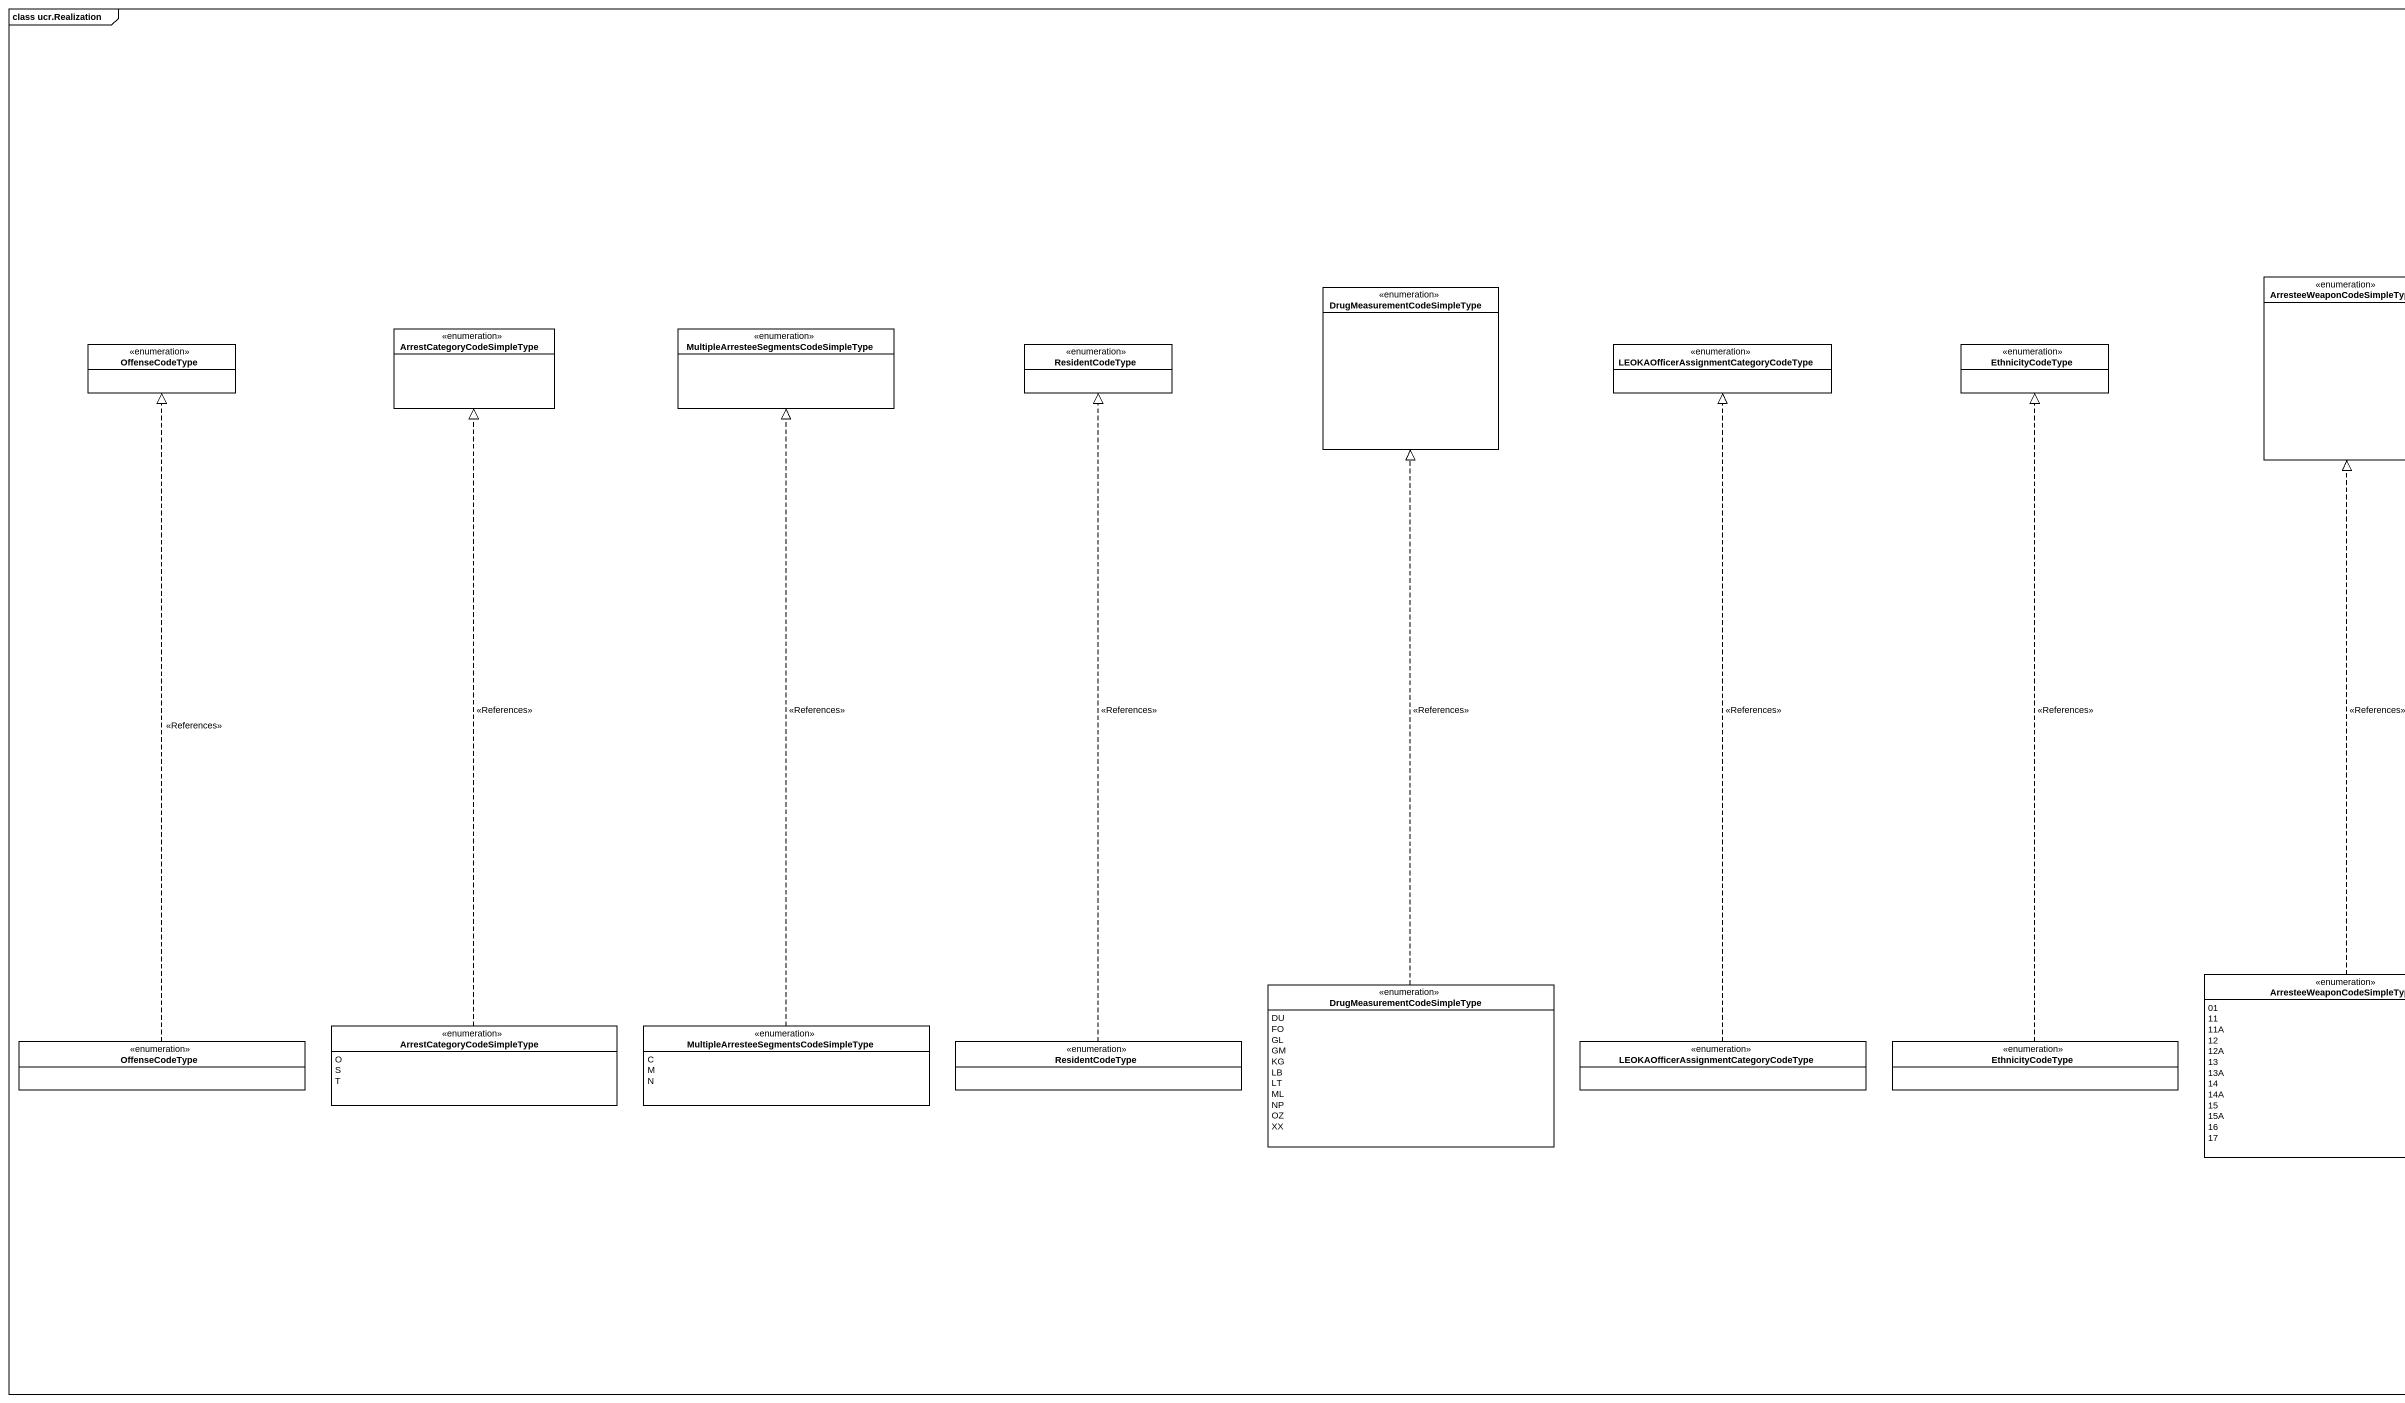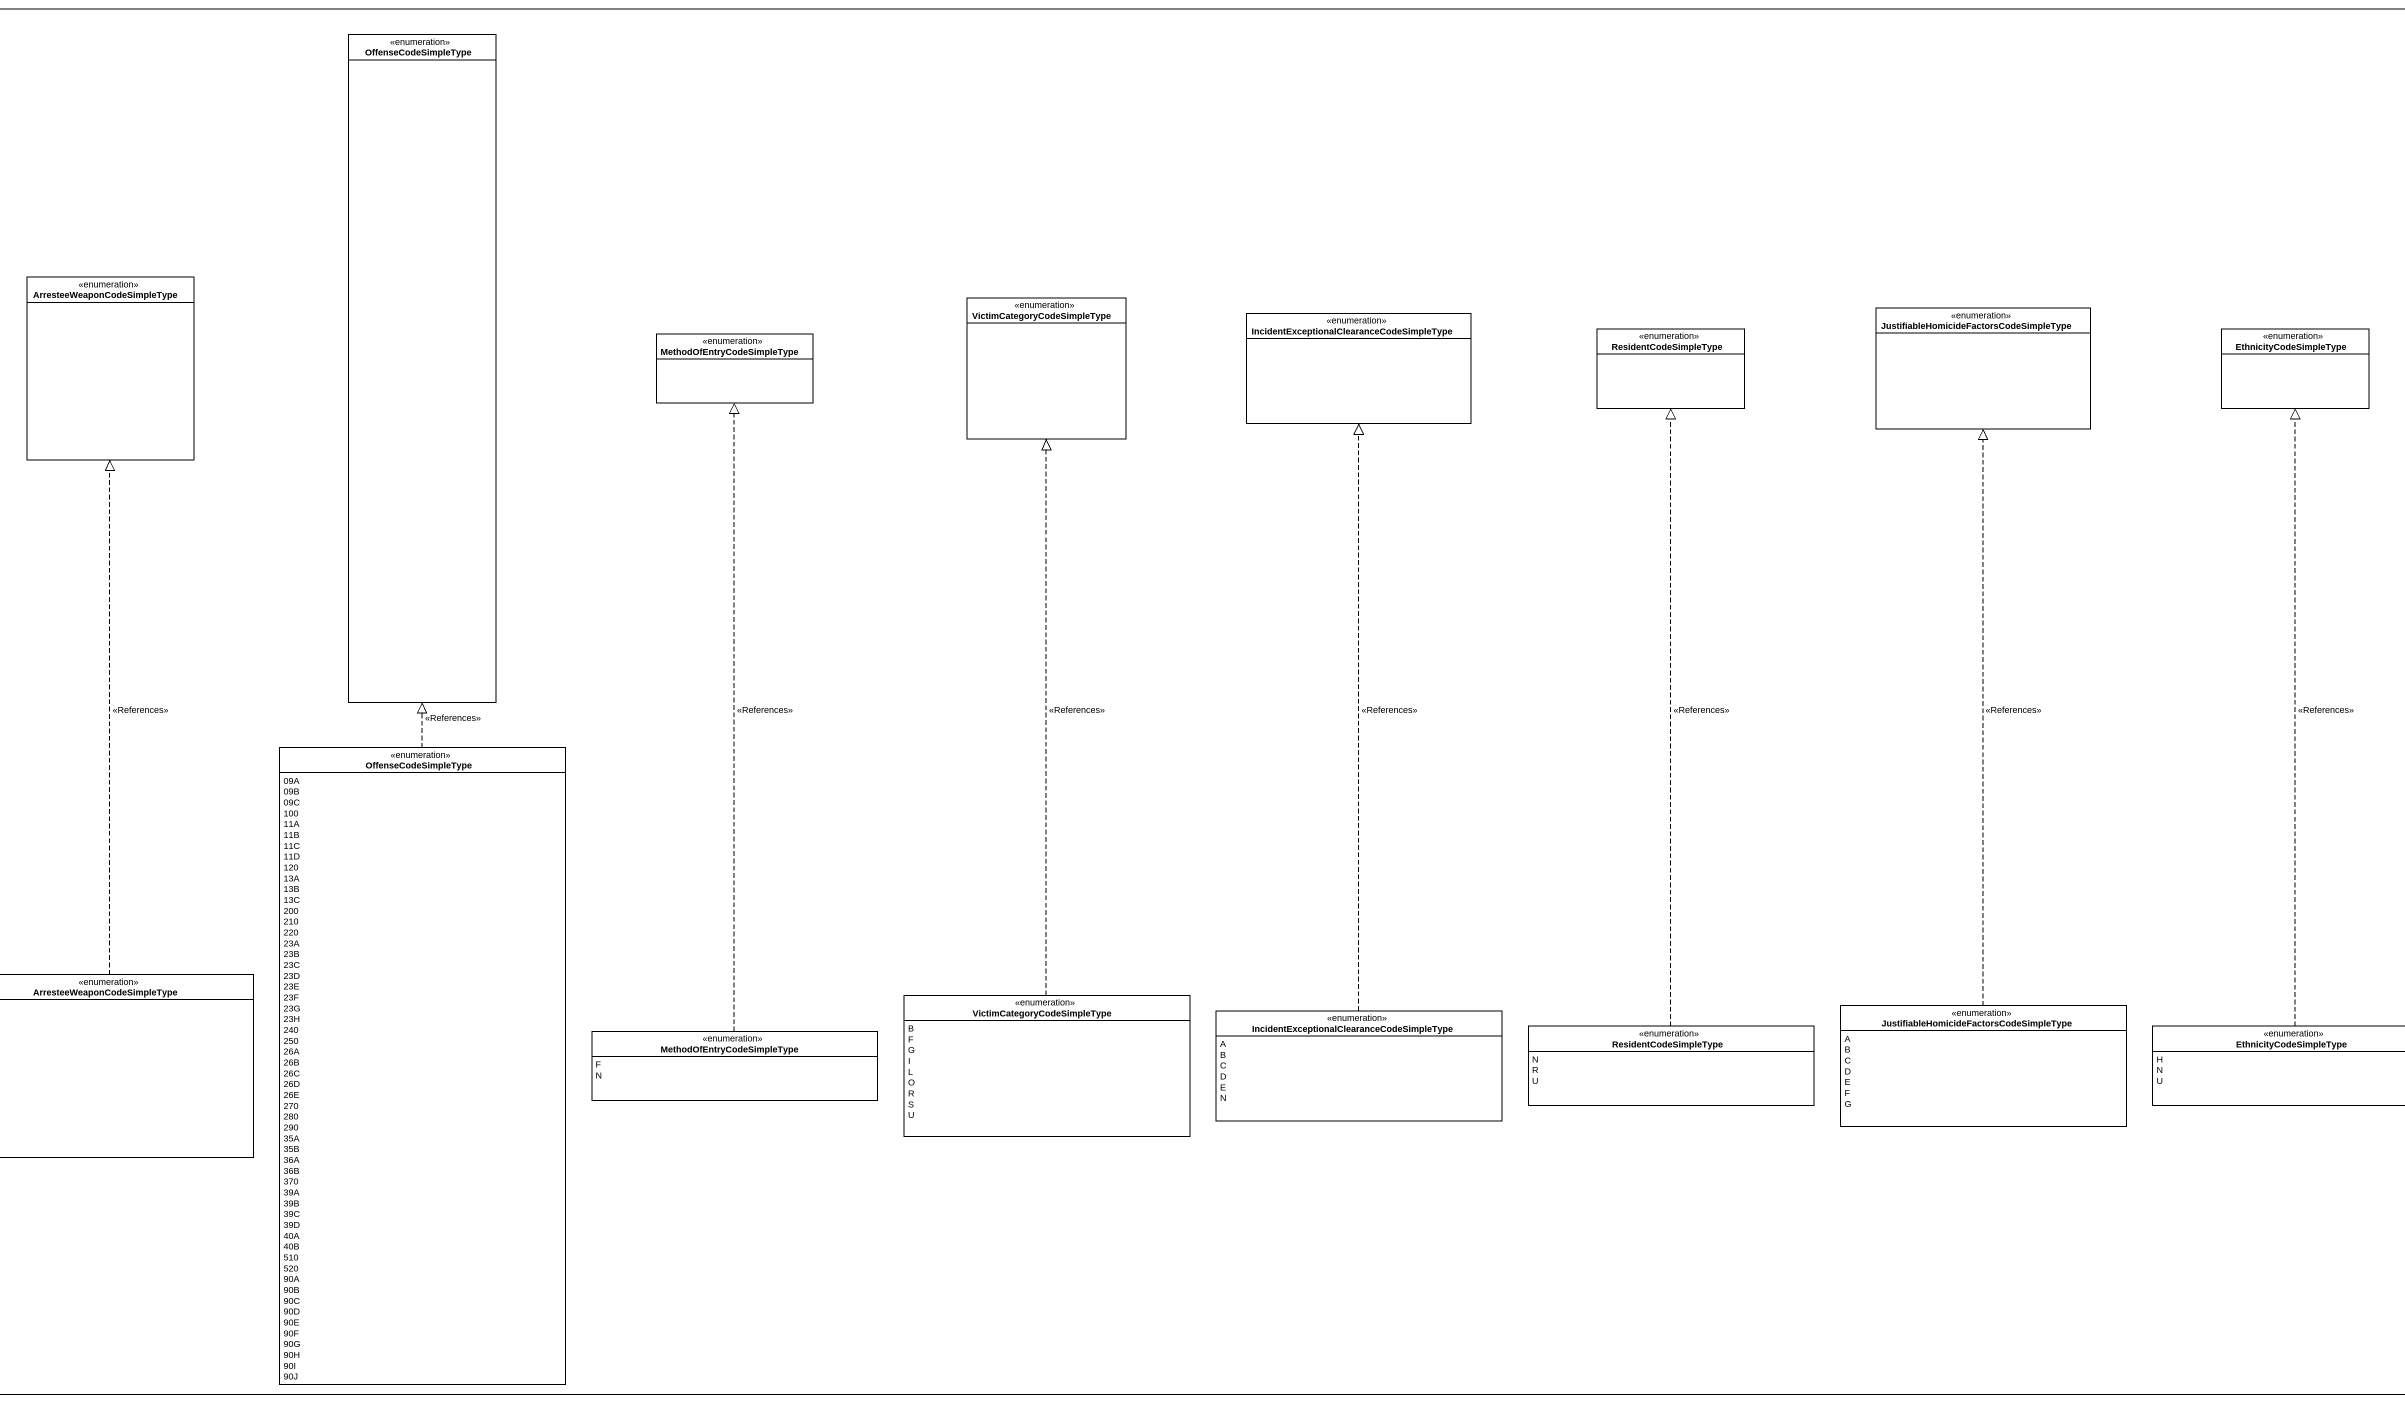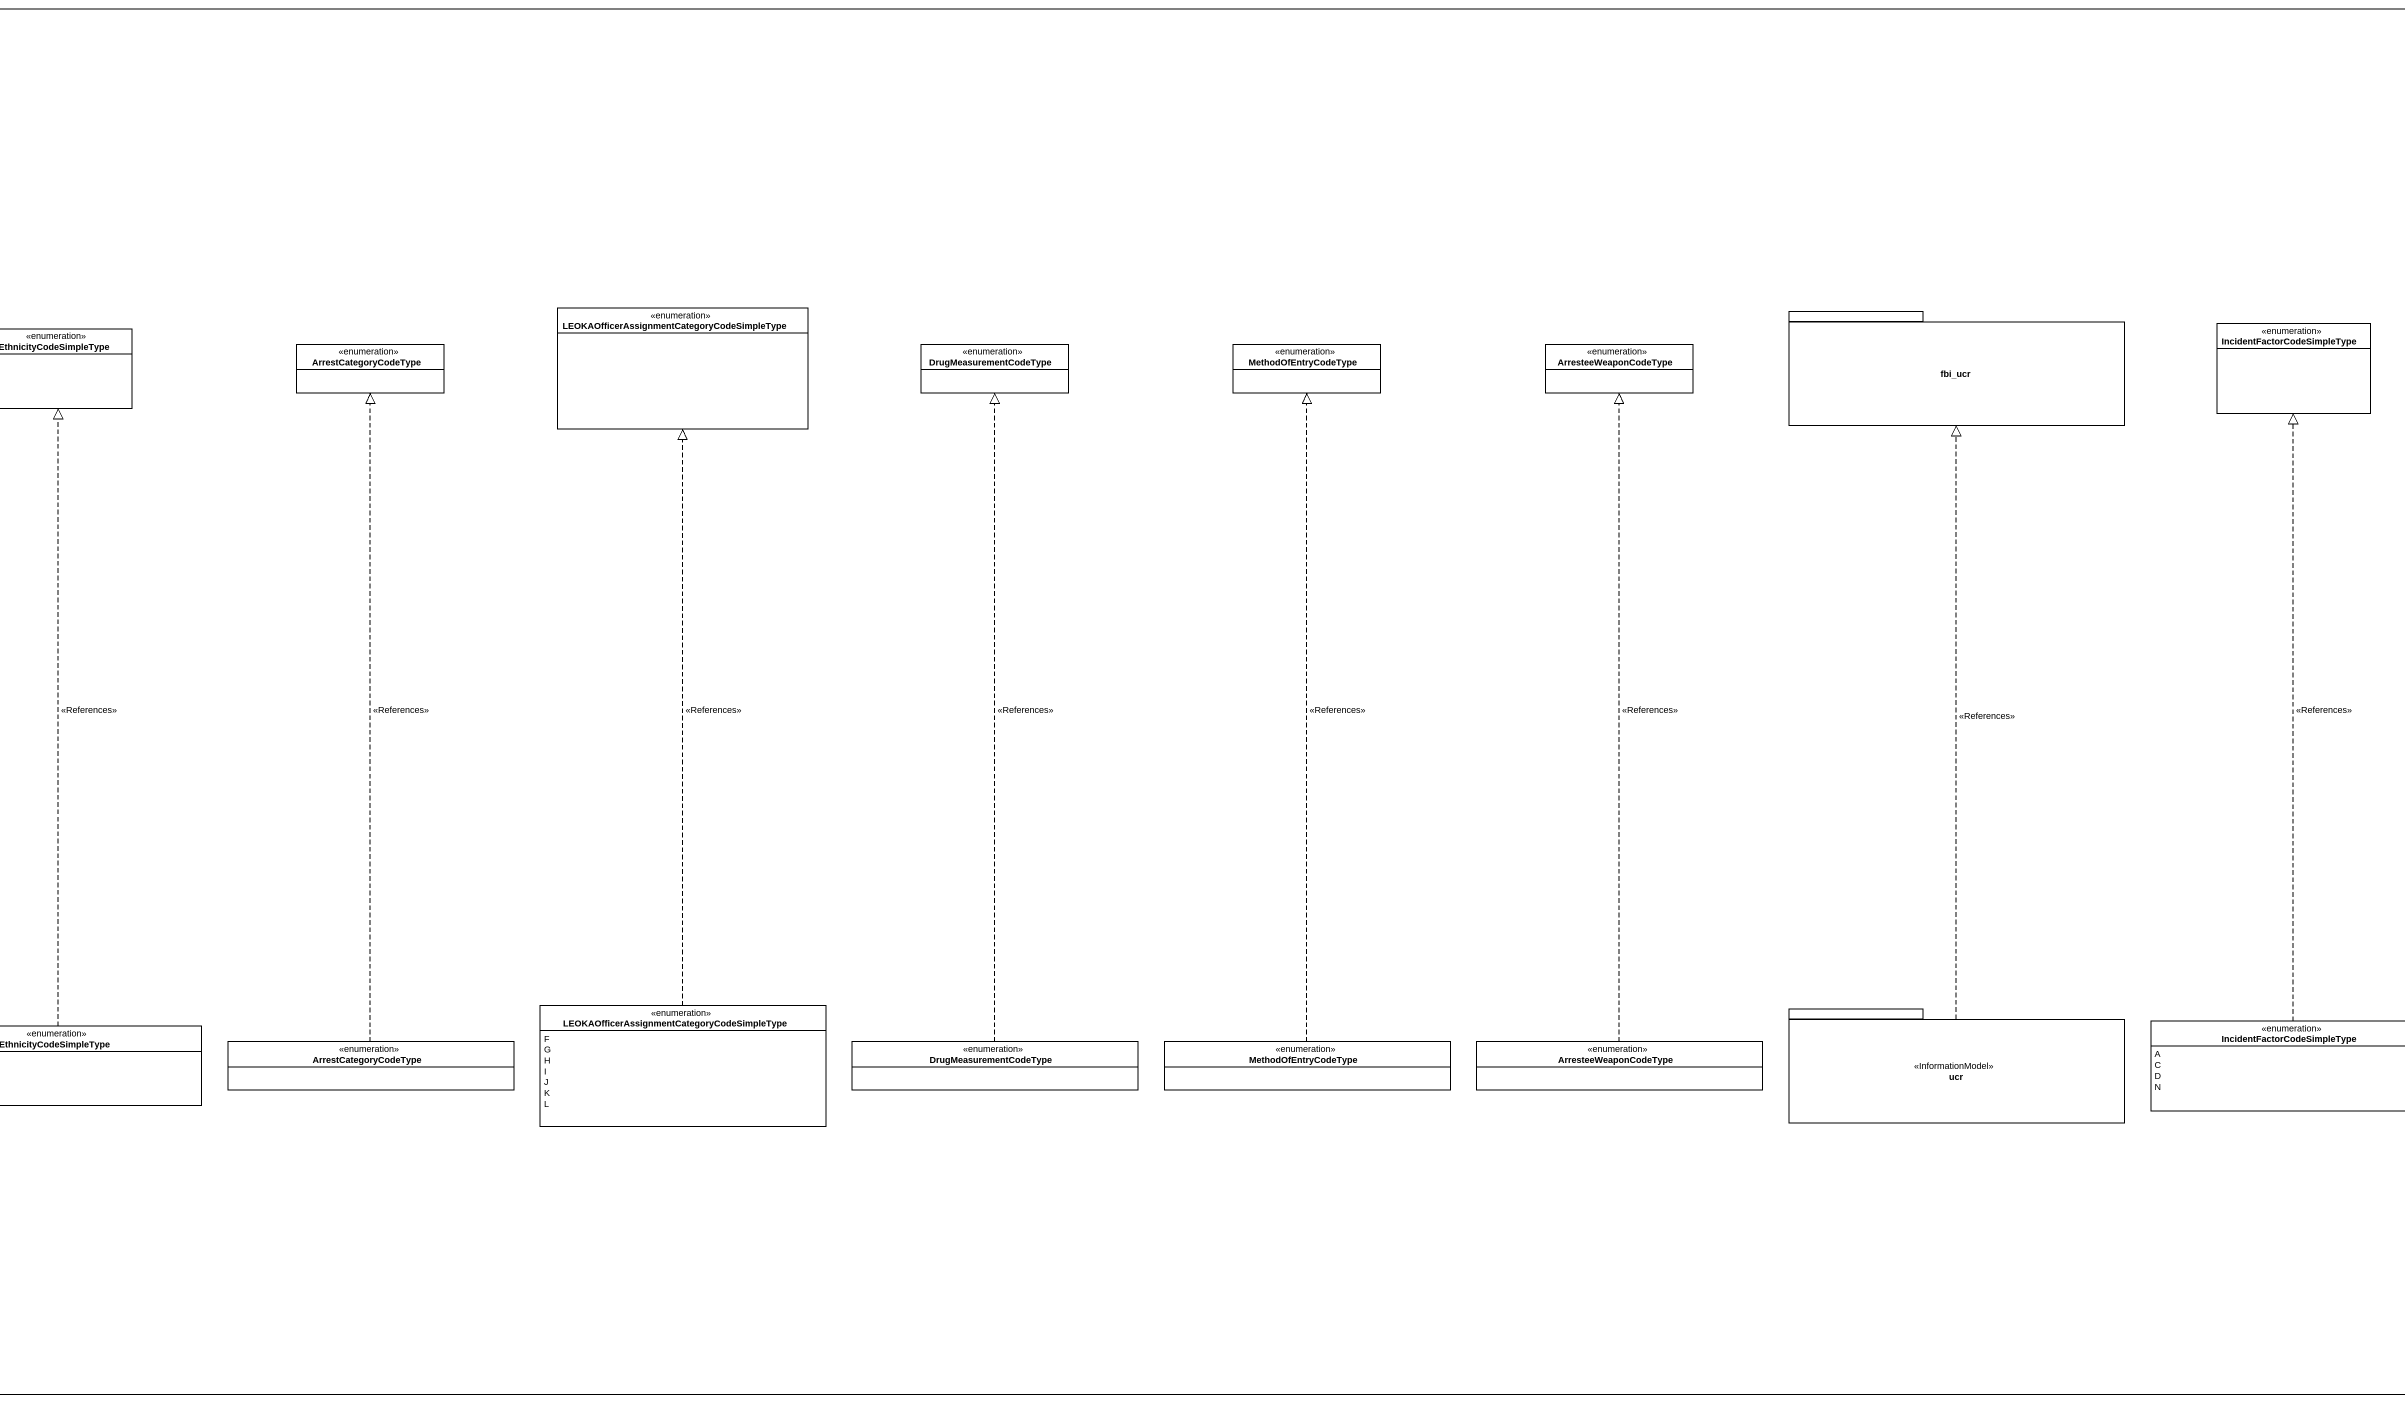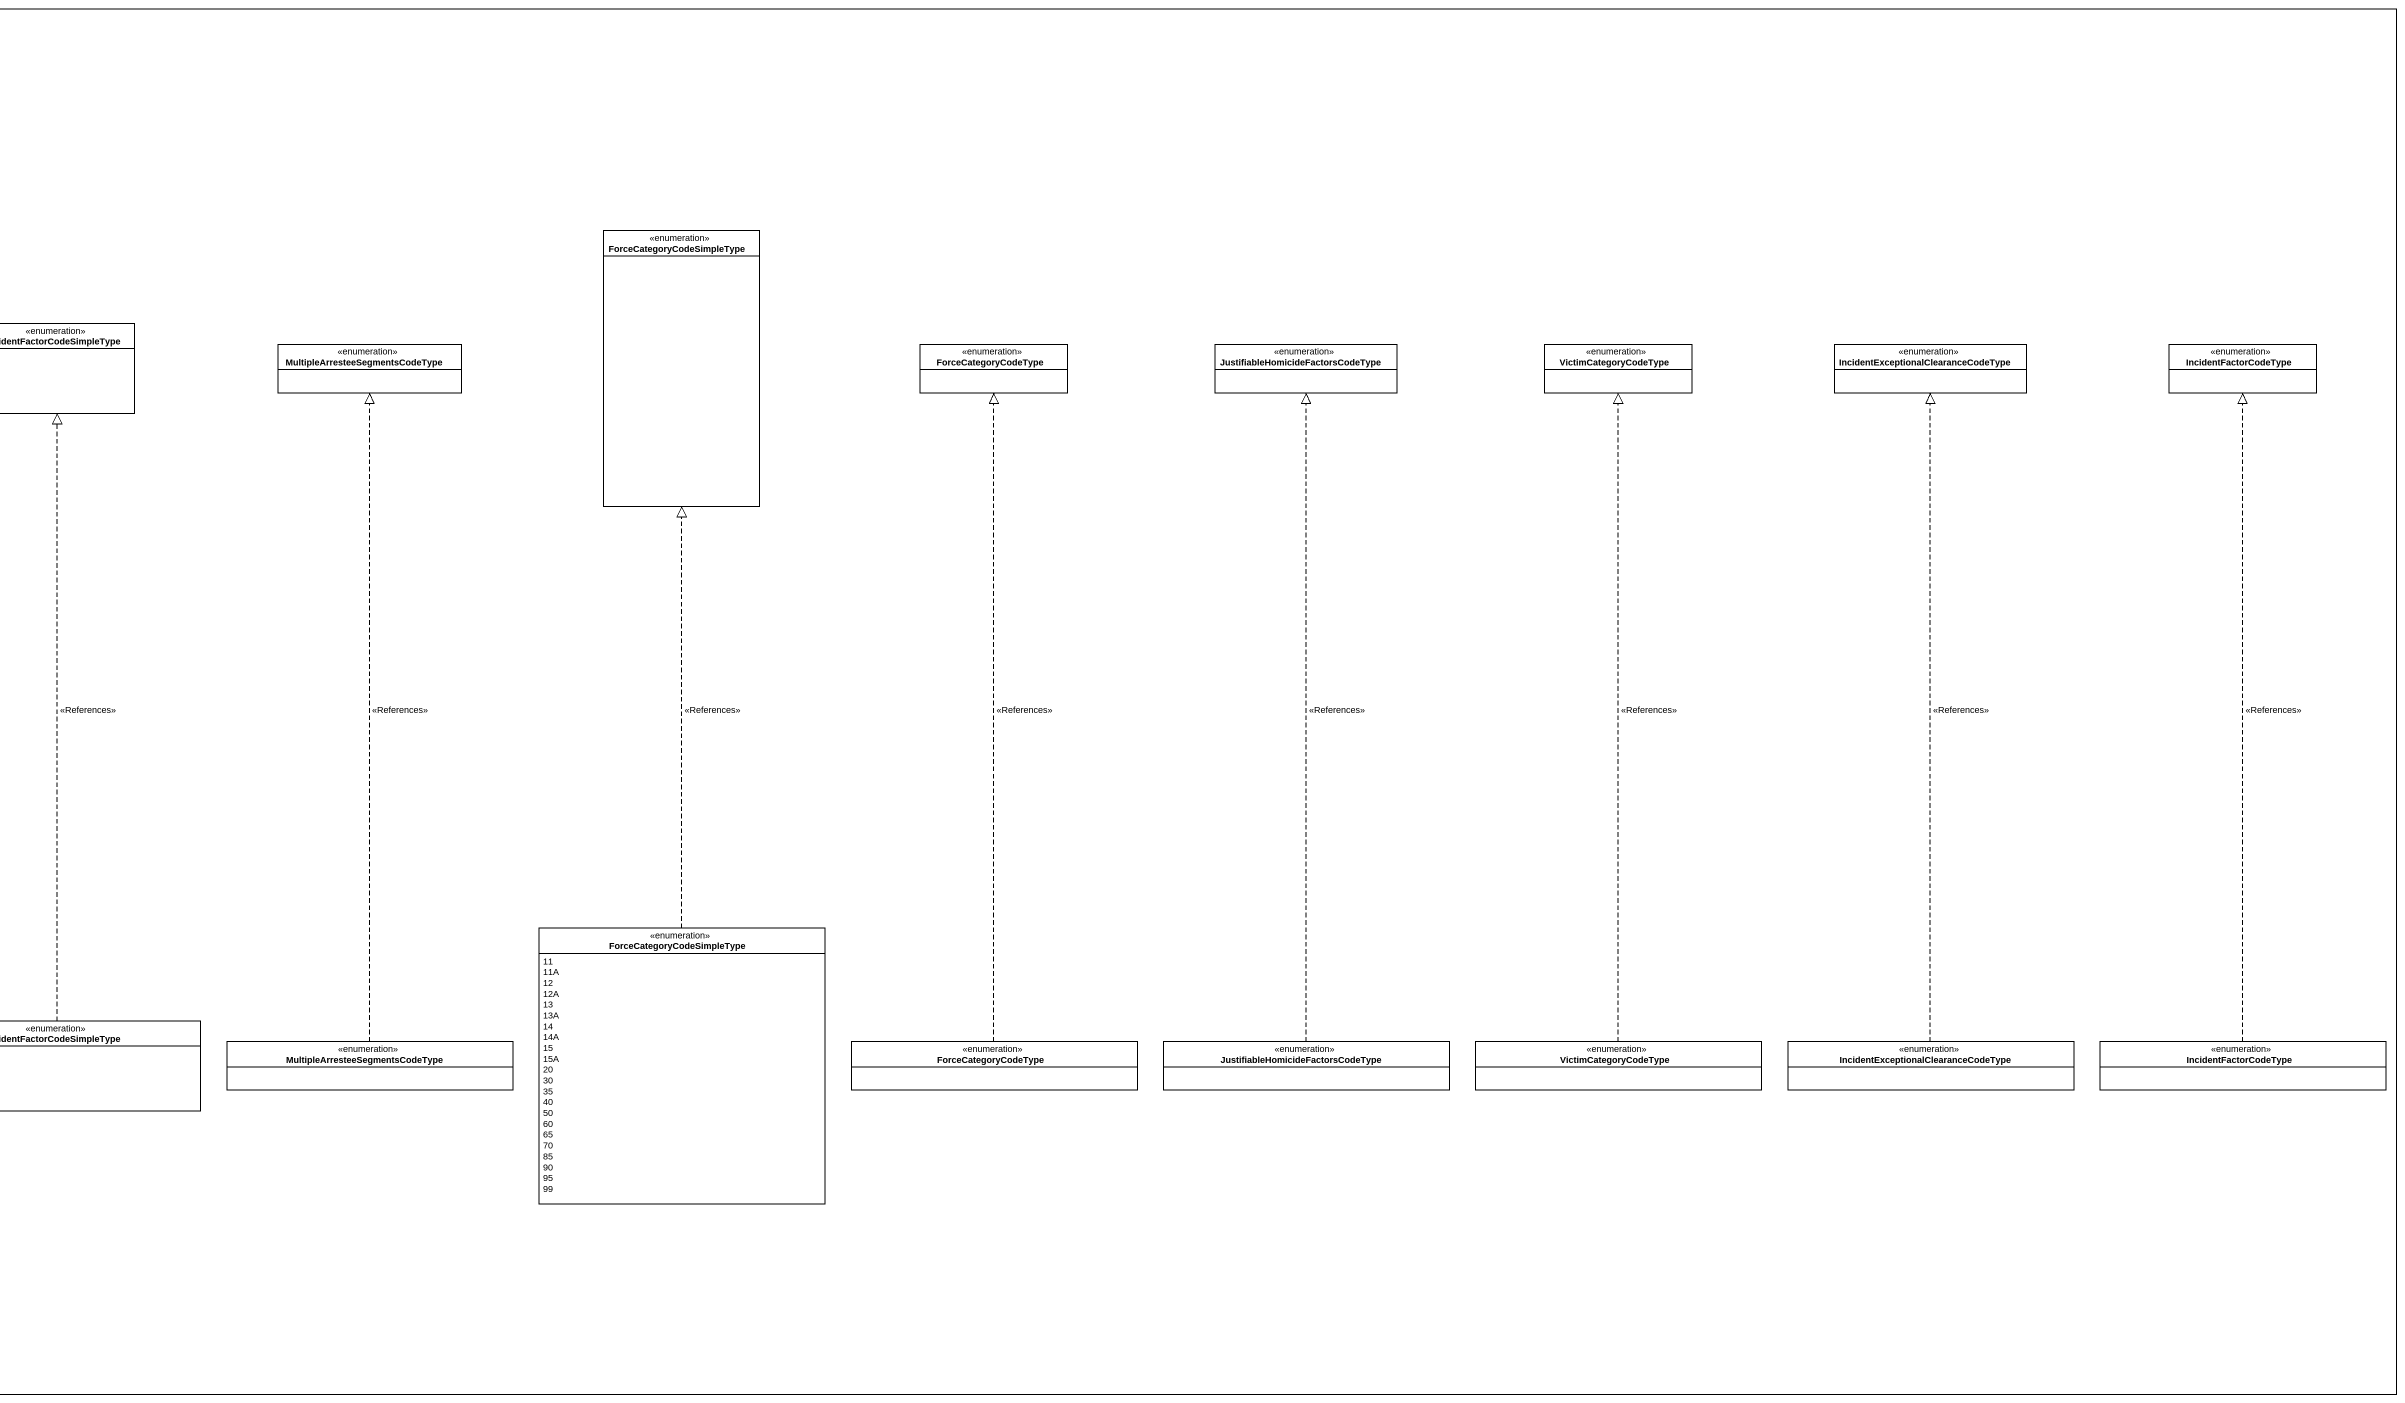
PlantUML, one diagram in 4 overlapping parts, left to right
@startuml
mainframe class ucr.Realization
hide circle
hide empty members
enum OffenseCodeSimpleType
enum ForceCategoryCodeSimpleType
enum "DrugMeasurementCodeSimpleType" as DrugMeasurementCodeSimpleTyp
enum ArresteeWeaponCodeSimpleType
enum VictimCategoryCodeSimpleType
enum "IncidentExceptionalClearanceCodeSimpleType" as IncidentExceptionalClearance
enum "JustifiableHomicideFactorsCodeSimpleType" as JustifiableHomicideFactorsCo
enum "LEOKAOfficerAssignmentCategoryCodeSimpleType" as LEOKAOfficerAssignmentCatego
package fbi_ucr {
}
enum OffenseCodeType
enum ArrestCategoryCodeSimpleType
enum "MultipleArresteeSegmentsCodeSimpleType" as MultipleArresteeSegmentsCode
enum ResidentCodeType
enum "LEOKAOfficerAssignmentCategoryCodeType" as LEOKAOfficerAssignmentCatego_2
enum EthnicityCodeType
enum MethodOfEntryCodeSimpleType
enum ResidentCodeSimpleType
enum EthnicityCodeSimpleType
enum ArrestCategoryCodeType
enum DrugMeasurementCodeType
enum MethodOfEntryCodeType
enum ArresteeWeaponCodeType
enum IncidentFactorCodeSimpleType
enum "MultipleArresteeSegmentsCodeType" as MultipleArresteeSegmentsCode_2
enum ForceCategoryCodeType
enum "JustifiableHomicideFactorsCodeType" as JustifiableHomicideFactorsCo_2
enum VictimCategoryCodeType
enum "IncidentExceptionalClearanceCodeType" as IncidentExceptionalClearance_2
enum IncidentFactorCodeType
enum "OffenseCodeSimpleType" as OffenseCodeSimpleType_2 {
  09A
  09B
  09C
  100
  11A
  11B
  11C
  11D
  120
  13A
  13B
  13C
  200
  210
  220
  23A
  23B
  23C
  23D
  23E
  23F
  23G
  23H
  240
  250
  26A
  26B
  26C
  26D
  26E
  270
  280
  290
  35A
  35B
  36A
  36B
  370
  39A
  39B
  39C
  39D
  40A
  40B
  510
  520
  90A
  90B
  90C
  90D
  90E
  90F
  90G
  90H
  90I
  90J
}
enum "ForceCategoryCodeSimpleType" as ForceCategoryCodeSimpleType_2 {
  11
  11A
  12
  12A
  13
  13A
  14
  14A
  15
  15A
  20
  30
  35
  40
  50
  60
  65
  70
  85
  90
  95
  99
}
enum "DrugMeasurementCodeSimpleType" as DrugMeasurementCodeSimpleTyp_2 {
  DU
  FO
  GL
  GM
  KG
  LB
  LT
  ML
  NP
  OZ
  XX
}
enum "ArresteeWeaponCodeSimpleType" as ArresteeWeaponCodeSimpleType_2 {
  01
  11
  11A
  12
  12A
  13
  13A
  14
  14A
  15
  15A
  16
  17
}
enum "VictimCategoryCodeSimpleType" as VictimCategoryCodeSimpleType_2 {
  B
  F
  G
  I
  L
  O
  R
  S
  U
}
enum "IncidentExceptionalClearanceCodeSimpleType" as IncidentExceptionalClearance_3 {
  A
  B
  C
  D
  E
  N
}
enum "JustifiableHomicideFactorsCodeSimpleType" as JustifiableHomicideFactorsCo_3 {
  A
  B
  C
  D
  E
  F
  G
}
enum "LEOKAOfficerAssignmentCategoryCodeSimpleType" as LEOKAOfficerAssignmentCatego_3 {
  F
  G
  H
  I
  J
  K
  L
}
package ucr <<InformationModel>> {
}
enum "OffenseCodeType" as OffenseCodeType_2
enum "ArrestCategoryCodeSimpleType" as ArrestCategoryCodeSimpleType_2 {
  O
  S
  T
}
enum "MultipleArresteeSegmentsCodeSimpleType" as MultipleArresteeSegmentsCode_3 {
  C
  M
  N
}
enum "ResidentCodeType" as ResidentCodeType_2
enum "LEOKAOfficerAssignmentCategoryCodeType" as LEOKAOfficerAssignmentCatego_4
enum "EthnicityCodeType" as EthnicityCodeType_2
enum "MethodOfEntryCodeSimpleType" as MethodOfEntryCodeSimpleType_2 {
  F
  N
}
enum "ResidentCodeSimpleType" as ResidentCodeSimpleType_2 {
  N
  R
  U
}
enum "EthnicityCodeSimpleType" as EthnicityCodeSimpleType_2 {
  H
  N
  U
}
enum "ArrestCategoryCodeType" as ArrestCategoryCodeType_2
enum "DrugMeasurementCodeType" as DrugMeasurementCodeType_2
enum "MethodOfEntryCodeType" as MethodOfEntryCodeType_2
enum "ArresteeWeaponCodeType" as ArresteeWeaponCodeType_2
enum "IncidentFactorCodeSimpleType" as IncidentFactorCodeSimpleType_2 {
  A
  C
  D
  N
}
enum "MultipleArresteeSegmentsCodeType" as MultipleArresteeSegmentsCode_4
enum "ForceCategoryCodeType" as ForceCategoryCodeType_2
enum "JustifiableHomicideFactorsCodeType" as JustifiableHomicideFactorsCo_4
enum "VictimCategoryCodeType" as VictimCategoryCodeType_2
enum "IncidentExceptionalClearanceCodeType" as IncidentExceptionalClearance_4
enum "IncidentFactorCodeType" as IncidentFactorCodeType_2
OffenseCodeSimpleType_2 .up.|> OffenseCodeSimpleType : <<References>>
ForceCategoryCodeSimpleType_2 .up.|> ForceCategoryCodeSimpleType : <<References>>
DrugMeasurementCodeSimpleTyp_2 .up.|> DrugMeasurementCodeSimpleTyp : <<References>>
ArresteeWeaponCodeSimpleType_2 .up.|> ArresteeWeaponCodeSimpleType : <<References>>
VictimCategoryCodeSimpleType_2 .up.|> VictimCategoryCodeSimpleType : <<References>>
IncidentExceptionalClearance_3 .up.|> IncidentExceptionalClearance : <<References>>
JustifiableHomicideFactorsCo_3 .up.|> JustifiableHomicideFactorsCo : <<References>>
LEOKAOfficerAssignmentCatego_3 .up.|> LEOKAOfficerAssignmentCatego : <<References>>
ucr .up.|> fbi_ucr : <<References>>
OffenseCodeType_2 .up.|> OffenseCodeType : <<References>>
ArrestCategoryCodeSimpleType_2 .up.|> ArrestCategoryCodeSimpleType : <<References>>
MultipleArresteeSegmentsCode_3 .up.|> MultipleArresteeSegmentsCode : <<References>>
ResidentCodeType_2 .up.|> ResidentCodeType : <<References>>
LEOKAOfficerAssignmentCatego_4 .up.|> LEOKAOfficerAssignmentCatego_2 : <<References>>
EthnicityCodeType_2 .up.|> EthnicityCodeType : <<References>>
MethodOfEntryCodeSimpleType_2 .up.|> MethodOfEntryCodeSimpleType : <<References>>
ResidentCodeSimpleType_2 .up.|> ResidentCodeSimpleType : <<References>>
EthnicityCodeSimpleType_2 .up.|> EthnicityCodeSimpleType : <<References>>
ArrestCategoryCodeType_2 .up.|> ArrestCategoryCodeType : <<References>>
DrugMeasurementCodeType_2 .up.|> DrugMeasurementCodeType : <<References>>
MethodOfEntryCodeType_2 .up.|> MethodOfEntryCodeType : <<References>>
ArresteeWeaponCodeType_2 .up.|> ArresteeWeaponCodeType : <<References>>
IncidentFactorCodeSimpleType_2 .up.|> IncidentFactorCodeSimpleType : <<References>>
MultipleArresteeSegmentsCode_4 .up.|> MultipleArresteeSegmentsCode_2 : <<References>>
ForceCategoryCodeType_2 .up.|> ForceCategoryCodeType : <<References>>
JustifiableHomicideFactorsCo_4 .up.|> JustifiableHomicideFactorsCo_2 : <<References>>
VictimCategoryCodeType_2 .up.|> VictimCategoryCodeType : <<References>>
IncidentExceptionalClearance_4 .up.|> IncidentExceptionalClearance_2 : <<References>>
IncidentFactorCodeType_2 .up.|> IncidentFactorCodeType : <<References>>
@enduml
